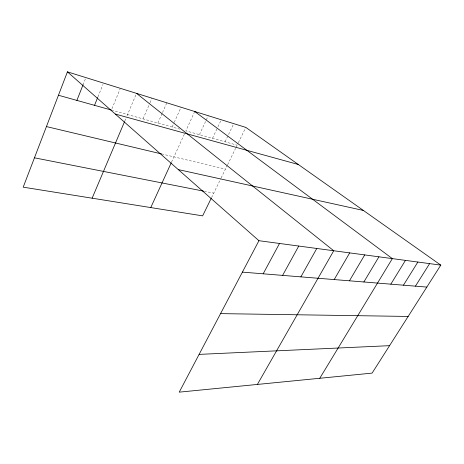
<?xml version="1.0" encoding="UTF-8"?>
<svg xmlns="http://www.w3.org/2000/svg" width="464" height="464" viewBox="0 0 464 464"><rect width="100%" height="100%" fill="white"/><g stroke="black" fill="none" stroke-linecap="round" stroke-linejoin="round"><path stroke-width="0.35" stroke-dasharray="2.32 1.74" d="M82.975 84.976L85.62 78.271M97.962 96.831L102.985 84.396M111.934 108.733L120.106 89.001M124.793 121.069L125.895 118.465M126.997 115.861L136.515 93.368M143.034 118.888L149.744 103.362M150.023 102.712L151.983 98.188M157.888 123.035L162.209 113.245M162.493 112.595L166.814 102.805M172.156 127.02L173.93 123.064M174.232 122.403L181.047 107.236M171.558 162.122L184.365 134.125M194.723 111.499L185.867 130.854L237.145 145.18M199.439 134.647L208.255 115.71M212.495 138.295L217.633 127.432M217.935 126.794L221.264 119.764M225.052 141.798L233.775 123.662M211.567 197.583L220.806 178.652M221.113 178.014L227.296 165.352M227.604 164.726L235.596 148.347M235.903 147.714L238.073 143.277M238.38 142.639L245.816 127.409M204.235 191.261L213.736 193.134M161.582 153.932L225.463 169.105M111.395 110.043L179.696 129.131"/><path stroke-width="0.7" d="M440.8 265.124L258.929 240.7L179.237 392.15L372.099 373.114L440.8 265.124L245.816 127.409L67.425 71.85L23.2 187.166L202.635 215.87L211.253 198.215M76.896 100.41L82.975 84.976M94.523 105.334L97.695 97.481M92.139 198.192L124.514 121.719M150.759 207.57L171.257 162.777M263.163 273.806L279.508 243.467M282.617 275.384L298.752 246.048M300.863 276.869L316.79 248.472M257.392 384.436L333.738 250.746L136.515 93.368M334.19 279.572L349.688 252.886M349.444 280.807L364.721 254.904M363.863 281.979L378.92 256.812M319.766 378.282L392.353 258.616L194.723 111.499M390.827 284.165L405.449 260.374M403.454 285.186L417.855 262.044M415.437 286.16L429.623 263.622M199.108 354.386L389.557 345.674M220.557 313.623L408.152 316.442M242.399 272.124L426.828 287.083M34.458 157.812L203.563 191.127M178.28 169.592L363.405 210.459M46.435 126.579L161.582 153.932M115.316 114.074L298.329 164.5M58.452 95.253L111.395 110.043M67.425 71.85L258.929 240.7"/></g></svg>
